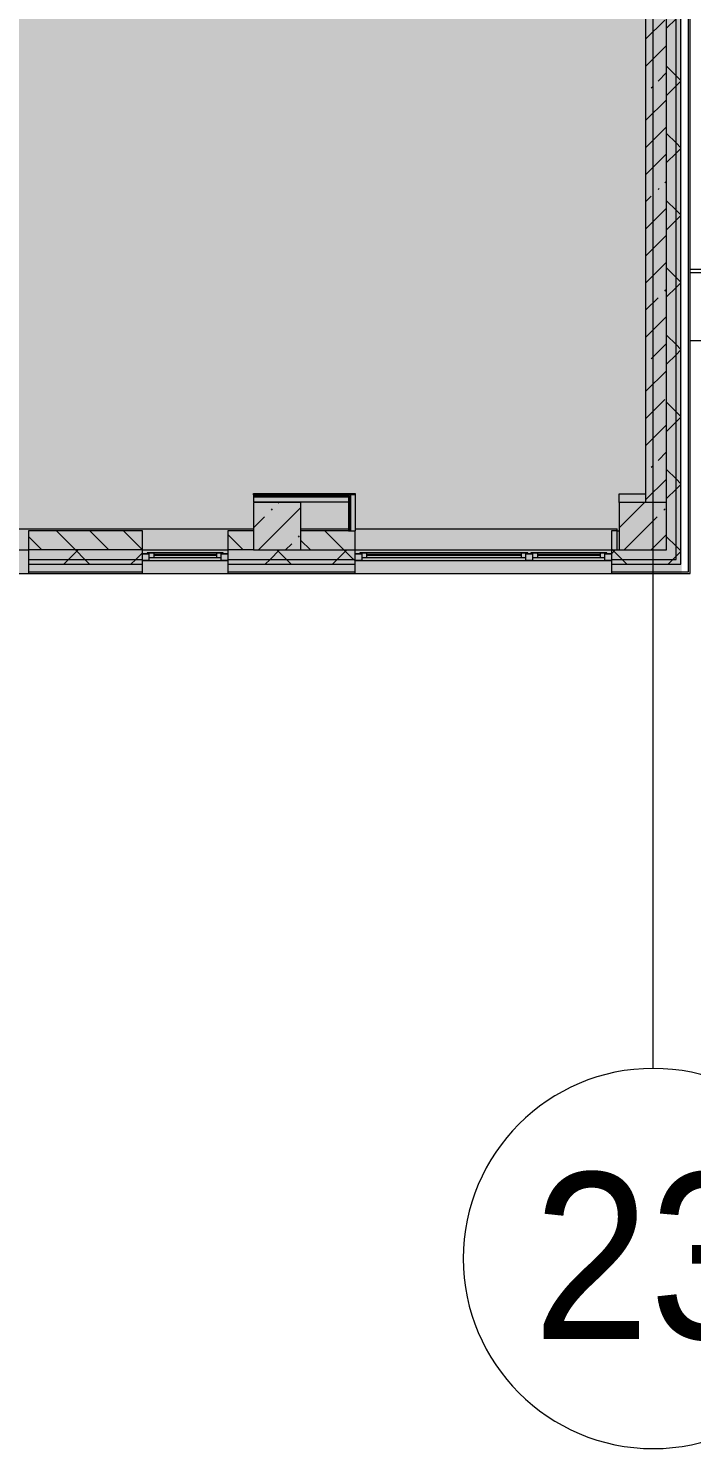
# Model space of a CAD drawing. Header units: millimetres. Extents: x 35147 to 231677, y -8553 to 29000.
# Drawn here: x 182647 to 189631, y -5906 to 9037 of the extents above; entities that cross this region are included whole.
import ezdxf

# ---------------------------------------------------------------- set-up
doc = ezdxf.new("R2010")
doc.units = ezdxf.units.MM
doc.layers.add('A-DETL-GENF-2', color=7, linetype='Continuous', lineweight=9, true_color=0xc0c0c0, transparency=0.4)
for name, color, linetype, lineweight, true_color in [('A-FLOR-2', 7, 'Continuous', 5, 0xb7b7b7), ('A-GLAZ-3', 7, 'Continuous', 5, 0x737373), ('A-WALL-3', 7, 'Continuous', 9, 0x737373), ('A-WALL-4', 7, 'Continuous', 5, 0x737373), ('I-WALL-1', 7, 'Continuous', 5, 0xe7e7e7), ('I-WALL-2', 7, 'Continuous', 9, 0xe7e7e7), ('I-WALL-4', 7, 'Continuous', 5, 0x737373), ('S-COLS-2', 7, 'Continuous', 5, 0x737373)]:
    doc.layers.add(name, color=color, linetype=linetype, lineweight=lineweight, true_color=true_color)
for name, color, linetype, lineweight in [('A-GENM-3', 7, 'Continuous', 5), ('A-WALL', 7, 'Continuous', 9), ('A-WALL-2', 7, 'Continuous', 5), ('I-WALL-3', 7, 'Continuous', 5), ('S-COLS-1', 7, 'Continuous', 5), ('Оси', 7, 'Continuous', 9), ('Оси-1', 7, 'Continuous', 20)]:
    doc.layers.add(name, color=color, linetype=linetype, lineweight=lineweight)
doc.styles.add('Arial_1', font='arial.ttf', dxfattribs={"width": 0.9, "height": 1750})
pattern_1 = [(45, (104667.4, 0), (-353.5534, 353.5534), []), (135, (104667.4, 0), (-353.5534, -353.5534), [])]
pattern_2 = [(135, (104667.4, 0), (-176.7767, -176.7767), [])]
pattern_3 = [(45, (104667.4, 0), (-530.33, 530.33), []), (135, (104667.4, 0), (-530.33, -530.33), [])]

# ---------------------------------------------------------------- blocks, each defined once
blk = doc.blocks.new('BSC_Колонна _Прямоугольная - 500х500-V250-2_9_2_птичка')
at = {"layer": 'S-COLS-1'}
h = blk.add_hatch(dxfattribs=at)
h.set_pattern_fill('FP_80', color=256, style=0, pattern_type=2)
h.set_pattern_definition([(45, (-80600, -3800), (-285.1231, 285.1231), []), (45, (-80314.88, -3800), (-285.1231, 285.1231), [504.031, -100.806, 16.764, -84.042])])
h.paths.add_polyline_path([(-121, -250), (250, -250), (250, 250), (-250, 250), (-250, -250)])
at = {"layer": 'S-COLS-2'}
for p, q in [((250, 250), (-250, 250)), ((-250, 250), (-250, -250)), ((250, -250), (250, 250)), ((-250, -250), (250, -250))]:
    blk.add_line(p, q, dxfattribs=at)
blk = doc.blocks.new('120_Окно_СКБ_2Ст - 120_Окно_СКБ_2Ст 2700х2500 _мал створка слева_-22808065-2_9_2_птичка')
at = {"layer": 'A-GLAZ-3'}
for p, q in [((-1350, -75), (-1350, -5)), ((-1350, -5), (-1280, -5)), ((1350, -5), (-1350, -5)), ((-1280, -75), (-1350, -75)), ((-1350, -75), (-1300, -75)), ((-1280, -75), (-1300, -75)), ((-1300, -75), (-1300, -85)), ((-1300, -85), (-500, -85)), ((-500, -85), (-1300, -85)), ((-1280, -5), (-1280, -75)), ((-520, -35), (-1280, -35)), ((-1280, -35), (-1280, -75)), ((-1230, -85), (-1230, -35)), ((-1230, -55), (-570, -55)), ((-570, -65), (-1230, -65)), ((-570, -85), (-570, -35)), ((-520, -75), (-520, -5)), ((-520, -5), (-450, -5)), ((-520, -75), (-520, -35)), ((-450, -75), (-520, -75)), ((-500, -75), (-520, -75)), ((-500, -75), (-470, -75)), ((-500, -85), (-500, -75)), ((-450, -75), (-470, -75)), ((-470, -75), (-470, -85)), ((-470, -85), (1300, -85)), ((1300, -85), (-470, -85)), ((-450, -5), (-450, -75)), ((1280, -35), (-450, -35)), ((-450, -35), (-450, -75)), ((-400, -85), (-400, -35)), ((-400, -55), (1230, -55)), ((1230, -65), (-400, -65)), ((1230, -85), (1230, -35)), ((1280, -75), (1280, -5)), ((1280, -5), (1350, -5)), ((1280, -75), (1280, -35)), ((1350, -75), (1280, -75)), ((1300, -75), (1280, -75)), ((1300, -75), (1350, -75)), ((1300, -85), (1300, -75)), ((1350, -5), (1350, -75))]:
    blk.add_line(p, q, dxfattribs=at)
blk = doc.blocks.new('120_Окно_СКБ_1Ст - 120_Окно_СКБ_1Ст 900х2500_h_-19906150-2_9_2_птичка')
at = {"layer": 'A-GLAZ-3'}
for p, q in [((-450, -75), (-450, -5)), ((-450, -5), (-380, -5)), ((450, -5), (-450, -5)), ((-380, -75), (-450, -75)), ((-450, -75), (-400, -75)), ((-380, -75), (-400, -75)), ((-400, -75), (-400, -85)), ((-400, -85), (400, -85)), ((400, -85), (-400, -85)), ((-380, -5), (-380, -75)), ((380, -35), (-380, -35)), ((-380, -35), (-380, -75)), ((-330, -85), (-330, -35)), ((-330, -55), (330, -55)), ((330, -65), (-330, -65)), ((330, -85), (330, -35)), ((380, -75), (380, -5)), ((380, -5), (450, -5)), ((380, -75), (380, -35)), ((450, -75), (380, -75)), ((400, -75), (380, -75)), ((400, -75), (450, -75)), ((400, -85), (400, -75)), ((450, -5), (450, -75))]:
    blk.add_line(p, q, dxfattribs=at)
blk = doc.blocks.new('парапет9 - парапет-22867712-2_9_2_птичка')
at = {"layer": 'A-GENM-3'}
for p, q in [((89202, 8002), (84950, 8002)), ((89202, 7964), (84950, 7964)), ((84950, 7255), (89202, 7255))]:
    blk.add_line(p, q, dxfattribs=at)
blk = doc.blocks.new('BSC_Колонна _Прямоугольная - 500х500-V359-2_9_2_птичка')
at = {"layer": 'S-COLS-1'}
h = blk.add_hatch(dxfattribs=at)
h.set_pattern_fill('FP_173', color=256, style=0, pattern_type=2)
h.set_pattern_definition([(45, (-84450, -3800), (-285.1231, 285.1231), []), (45, (-84164.88, -3800), (-285.1231, 285.1231), [504.031, -100.806, 16.764, -84.042])])
h.paths.add_polyline_path([(-250, -250), (250, -250), (250, 250), (-250, 250), (-250, -99)])
at = {"layer": 'S-COLS-2'}
for p, q in [((250, 250), (-250, 250)), ((-250, 250), (-250, -250)), ((250, -250), (250, 250)), ((-250, -250), (250, -250))]:
    blk.add_line(p, q, dxfattribs=at)
blk = doc.blocks.new('Ось сетки - D8-29747960-2_9_2_птичка')
at = {"layer": 'Оси-1'}
for start, end in [(360, 180), (180, 360)]:
    blk.add_arc((0, 0), 4, start, end, dxfattribs=at)

msp = doc.modelspace()

# ---------------------------------------------------------------- hatches: boundary and pattern name
at = {"layer": 'A-DETL-GENF-2'}
msp.add_hatch(color=256, dxfattribs=at).paths.add_polyline_path([(180508.3, -280), (180527.4, -280), (180527.4, 3300), (189527.4, 3300), (189527.4, 27350), (146577.4, 27350), (146577.4, 23778), (143427.4, 23778), (143427.4, -280), (179580.8, -280)])
at = {"layer": 'A-WALL-2'}
h = msp.add_hatch(dxfattribs=at)
h.set_pattern_fill('FP_84', color=256, style=0, pattern_type=2)
h.set_pattern_definition(pattern_1)
h.paths.add_polyline_path([(189367.4, 3450), (189467.4, 3450), (189467.4, 10250), (189367.4, 10250), (189367.4, 3550)])
h = msp.add_hatch(dxfattribs=at)
h.set_pattern_fill('FP_84', color=256, style=0, pattern_type=2)
h.set_pattern_definition(pattern_1)
h.paths.add_polyline_path([(189517.4, 3400), (189517.4, 10250), (189467.4, 10250), (189467.4, 3400)])
h = msp.add_hatch(dxfattribs=at)
h.set_pattern_fill('FP_94', color=256, style=0, pattern_type=2)
h.set_pattern_definition(pattern_2)
h.paths.add_polyline_path([(185017.4, 3550), (185017.4, 3750), (184747.4, 3750), (184747.4, 3550)])
h.paths.add_polyline_path([(183847.4, 3550), (183847.4, 3750), (182647.4, 3750), (182647.4, 3550), (183290.9, 3550)])
h.paths.add_polyline_path([(181435.9, 3550), (181747.4, 3550), (181747.4, 3750), (180647.4, 3750), (180647.4, 3550)])
h = msp.add_hatch(dxfattribs=at)
h.set_pattern_fill('FP_94', color=256, style=0, pattern_type=2)
h.set_pattern_definition(pattern_2)
h.paths.add_polyline_path([(186073.5, 3550), (186087.4, 3550), (186087.4, 3750), (185517.4, 3750), (185517.4, 3550)])
h.paths.add_polyline_path([(188847.4, 3550), (188847.4, 3750), (188787.4, 3750), (188787.4, 3550)])
h = msp.add_hatch(dxfattribs=at)
h.set_pattern_fill('FP_84', color=256, style=0, pattern_type=2)
h.set_pattern_definition(pattern_1)
h.paths.add_polyline_path([(188856, 3450), (189367.4, 3450), (189367.4, 3550), (188787.4, 3550), (188787.4, 3450)])
h.paths.add_polyline_path([(186087.4, 3450), (186087.4, 3550), (184747.4, 3550), (184747.4, 3450), (186073.5, 3450)])
h.paths.add_polyline_path([(181435.9, 3450), (181747.4, 3450), (181747.4, 3550), (180367.4, 3550), (180367.4, 3450), (180647.4, 3450)])
h.paths.add_polyline_path([(183290.9, 3450), (183847.4, 3450), (183847.4, 3550), (182647.4, 3550), (182647.4, 3450)])
h = msp.add_hatch(dxfattribs=at)
h.set_pattern_fill('FP_84', color=256, style=0, pattern_type=2)
h.set_pattern_definition(pattern_1)
h.paths.add_polyline_path([(189467.4, 3400), (189467.4, 3450), (188787.4, 3450), (188787.4, 3400), (189367.4, 3400)])
h.paths.add_polyline_path([(180508.3, 3400), (181747.4, 3400), (181747.4, 3450), (180367.4, 3450), (180367.4, 3400)])
h.paths.add_polyline_path([(186073.5, 3400), (186087.4, 3400), (186087.4, 3450), (184747.4, 3450), (184747.4, 3400), (185145.9, 3400)])
h.paths.add_polyline_path([(182647.4, 3400), (183847.4, 3400), (183847.4, 3450), (182647.4, 3450)])
at = {"layer": 'I-WALL-1'}
msp.add_hatch(color=256, dxfattribs=at).paths.add_polyline_path([(186017.4, 4055), (186017.4, 4105), (185017.4, 4105), (185017.4, 4055), (185145.9, 4055)])
at = {"layer": 'I-WALL-2'}
msp.add_hatch(color=256, dxfattribs=at).paths.add_polyline_path([(186073.5, 3750), (186092.4, 3750), (186092.4, 4130), (186042.4, 4130), (186042.4, 3750)])
at = {"layer": 'I-WALL-3'}
h = msp.add_hatch(dxfattribs=at)
h.set_pattern_fill('FP_92', color=256, style=0, pattern_type=2)
h.set_pattern_definition([(45, (104667.4, 0), (-285.1231, 285.1231), []), (45, (104952.5, 0), (-285.1231, 285.1231), [504.031, -100.806, 16.764, -84.042])])
h.paths.add_polyline_path([(189367.4, 4050), (189367.4, 10900), (189147.4, 10900), (189147.4, 4050)])
h.paths.add_polyline_path([(189147.4, 11550), (189367.4, 11550), (189367.4, 15150), (189147.4, 15150), (189147.4, 12200)])
h = msp.add_hatch(dxfattribs=at)
h.set_pattern_fill('FP_184', color=256, style=0, pattern_type=2)
h.set_pattern_definition(pattern_3)
h.paths.add_polyline_path([(186029.9, 4117.5), (186042.4, 4117.5), (186042.4, 4130), (185017.4, 4130), (185017.4, 4117.5), (185145.9, 4117.5)])
h = msp.add_hatch(dxfattribs=at)
h.set_pattern_fill('FP_184', color=256, style=0, pattern_type=2)
h.set_pattern_definition(pattern_3)
h.paths.add_polyline_path([(186017.4, 4105), (186029.9, 4105), (186029.9, 4117.5), (185017.4, 4117.5), (185017.4, 4105), (185145.9, 4105)])
h = msp.add_hatch(dxfattribs=at)
h.set_pattern_fill('FP_184', color=256, style=0, pattern_type=2)
h.set_pattern_definition(pattern_3)
h.paths.add_polyline_path([(186017.4, 3750), (186029.9, 3750), (186029.9, 4105), (186017.4, 4105), (186017.4, 4055)])
h = msp.add_hatch(dxfattribs=at)
h.set_pattern_fill('FP_184', color=256, style=0, pattern_type=2)
h.set_pattern_definition(pattern_3)
h.paths.add_polyline_path([(186029.9, 3750), (186042.4, 3750), (186042.4, 4117.5), (186029.9, 4117.5), (186029.9, 4055)])

# ---------------------------------------------------------------- linework, layer by layer
at = {"layer": 'A-FLOR-2'}
for p, q in [((185017.4, 4130), (185017.4, 4145)), ((185017.4, 4145), (186087.4, 4145)), ((186087.4, 4145), (186087.4, 4130)), ((188867.4, 4050), (188867.4, 4140)), ((188867.4, 4140), (189147.4, 4140)), ((188847.4, 3750), (188867.4, 3750))]:
    msp.add_line(p, q, dxfattribs=at)
at = {"layer": 'A-WALL'}
msp.add_line((189597.4, 3320), (189597.4, 10250), dxfattribs=at)
at = {"layer": 'A-WALL-2'}
for p, q in [((189617.4, 3300), (189617.4, 10400)), ((189597.4, 3300), (189617.4, 3300))]:
    msp.add_line(p, q, dxfattribs=at)
at = {"layer": 'A-WALL-3'}
for p, q in [((189467.4, 3450), (189467.4, 10250)), ((189517.4, 3400), (189517.4, 10250)), ((186029.9, 4117.5), (185017.4, 4117.5)), ((186017.4, 4105), (185017.4, 4105)), ((186017.4, 4105), (186017.4, 4055)), ((186029.9, 3750), (186029.9, 4117.5)), ((186042.4, 3750), (186042.4, 4130)), ((183847.4, 3550), (182647.4, 3550)), ((182647.4, 3450), (183847.4, 3450)), ((185017.4, 3550), (184747.4, 3550)), ((184747.4, 3450), (186087.4, 3450)), ((185517.4, 3550), (186087.4, 3550)), ((188787.4, 3550), (188847.4, 3550)), ((188787.4, 3450), (189467.4, 3450)), ((182647.4, 3400), (183847.4, 3400)), ((182647.4, 3320), (183847.4, 3320)), ((184747.4, 3400), (186087.4, 3400)), ((184747.4, 3320), (186087.4, 3320)), ((188787.4, 3400), (189517.4, 3400)), ((188787.4, 3320), (189597.4, 3320))]:
    msp.add_line(p, q, dxfattribs=at)
at = {"layer": 'A-WALL-4'}
for p, q in [((189367.4, 4050), (189367.4, 4050)), ((182647.4, 3750), (182647.4, 3300)), ((183847.4, 3750), (182647.4, 3750)), ((183847.4, 3300), (183847.4, 3750)), ((184747.4, 3750), (184747.4, 3300)), ((185017.4, 3750), (184747.4, 3750)), ((186017.4, 3750), (185517.4, 3750)), ((186087.4, 3300), (186087.4, 3750)), ((188787.4, 3750), (188787.4, 3300)), ((188847.4, 3750), (188787.4, 3750)), ((188847.4, 3550), (188847.4, 3750)), ((181747.4, 3550), (182647.4, 3550)), ((183847.4, 3550), (184747.4, 3550)), ((186087.4, 3550), (188867.4, 3550)), ((180527.4, 3300), (189597.4, 3300))]:
    msp.add_line(p, q, dxfattribs=at)
at = {"layer": 'I-WALL-4'}
for p, q in [((189147.4, 10900), (189147.4, 4050)), ((189367.4, 4050), (189367.4, 10900)), ((186092.4, 4130), (185017.4, 4130)), ((185017.4, 4130), (185017.4, 4055)), ((185017.4, 4055), (186017.4, 4055)), ((186017.4, 4055), (186017.4, 3750)), ((186092.4, 3750), (186092.4, 4130)), ((180921, 3770), (185017.4, 3770)), ((185517.4, 3770), (186017.4, 3770)), ((186017.4, 3750), (186092.4, 3750)), ((186092.4, 3770), (188847.4, 3770)), ((188847.4, 3750), (188847.4, 3770))]:
    msp.add_line(p, q, dxfattribs=at)
at = {"layer": 'Оси'}
msp.add_line((189227.4, -1906.3), (189227.4, 9979), dxfattribs=at)

# ---------------------------------------------------------------- block references
at = {"layer": 'A-GENM-3'}
msp.add_blockref('парапет9 - парапет-22867712-2_9_2_птичка', (104667.4, -1500), dxfattribs=at)
at = {"layer": 'A-GLAZ-3', "rotation": 180}
for name, p in [('120_Окно_СКБ_1Ст - 120_Окно_СКБ_1Ст 900х2500_h_-19906150-2_9_2_птичка', (184297.4, 3435)), ('120_Окно_СКБ_2Ст - 120_Окно_СКБ_2Ст 2700х2500 _мал створка слева_-22808065-2_9_2_птичка', (187437.4, 3435))]:
    msp.add_blockref(name, p, dxfattribs=at)
at = {"layer": 'S-COLS-2'}
for name, p in [('BSC_Колонна _Прямоугольная - 500х500-V250-2_9_2_птичка', (185267.4, 3800)), ('BSC_Колонна _Прямоугольная - 500х500-V359-2_9_2_птичка', (189117.4, 3800))]:
    msp.add_blockref(name, p, dxfattribs=at)
at = {"layer": 'Оси-1', "xscale": 499.9999999999995, "yscale": 499.9999999999995, "zscale": 499.9999999999995}
msp.add_blockref('Ось сетки - D8-29747960-2_9_2_птичка', (189227.4, -3906.3), dxfattribs=at)

# ---------------------------------------------------------------- texts
at = {"layer": 'Оси', "insert": (187964.3, -3003), "char_height": 1750, "width": 3030.379, "attachment_point": 1, "style": 'Arial_1'}
msp.add_mtext('23', dxfattribs=at)

doc.saveas('drawing.dxf')
